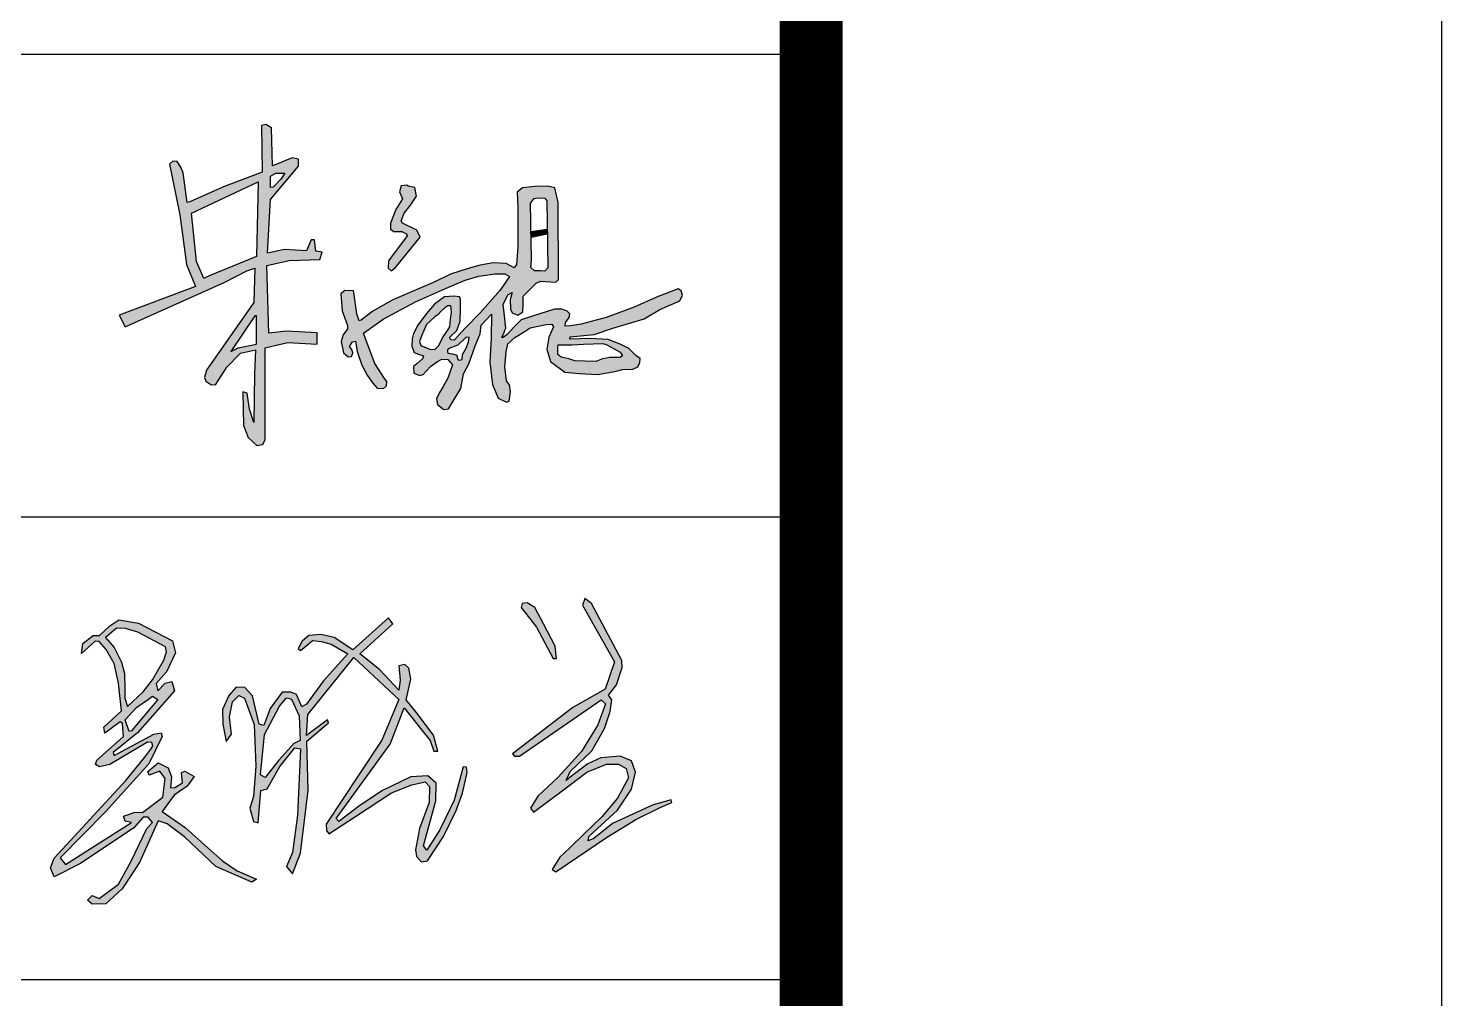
# Model space of a CAD drawing. Extents: x 33088 to 140010, y 13737 to 369010.
# Drawn here: x 119031 to 122393, y 103174 to 105482 of the extents above; entities that cross this region are included whole.
import ezdxf

# ---------------------------------------------------------------- set-up
doc = ezdxf.new("R2010")
doc.units = 0
doc.header["$LTSCALE"] = 1000
doc.header["$MEASUREMENT"] = 0
doc.layers.get('0').update_dxf_attribs({"linetype": 'CONTINUOUS'})
doc.layers.add('PUB_TITLE', color=4, linetype='CONTINUOUS')

msp = doc.modelspace()

# ---------------------------------------------------------------- hatches: boundary and pattern name
h = msp.add_hatch(color=7)
h.paths.add_polyline_path([(119598.9, 104917.6), (119652, 104929.4), (119725, 104931.9), (119729.9, 104949.3), (119715.1, 104951.4), (119712.3, 104978.6), (119703.7, 104978.7), (119692.8, 104952.8), (119640.6, 104955.7), (119599.9, 104947.1), (119607.4, 105074.4), (119674, 105153.7), (119674.2, 105170.2), (119659.2, 105173.8), (119622.6, 105158.9), (119612.3, 105154.9), (119609.6, 105244.8), (119596.2, 105252.8), (119586, 105250.8), (119587.7, 105139.2), (119495.7, 105104.4), (119415.2, 105069.2), (119408.9, 105067), (119399.6, 105137.8), (119393.9, 105151.7), (119385.4, 105164.6), (119375.4, 105165.3), (119366.9, 105158.8), (119391.8, 105038.3), (119407.8, 104919.9), (119429.2, 104867.9), (119247.6, 104799.8), (119261.5, 104771.8), (119497.1, 104877.2), (119550.9, 104904.9), (119569.9, 104911.3), (119567.7, 104830), (119454.8, 104668.7), (119450.3, 104651.2), (119453.3, 104642.3), (119465.3, 104634.9), (119476.8, 104633.9), (119503.4, 104675.7), (119535.8, 104709.5), (119571.5, 104717.1), (119569.4, 104659.8), (119567.6, 104544.3), (119557.7, 104576), (119551.9, 104613.9), (119541.4, 104617.1), (119542.4, 104576.7), (119543.5, 104537.1), (119554.4, 104508.9), (119574.8, 104489.4), (119588.7, 104491.8), (119595, 104504), (119594.3, 104722.1), (119607.2, 104724.8), (119648.2, 104734.7), (119718.5, 104730.8), (119718.5, 104757.1), (119645.1, 104761.2), (119603.1, 104756.6)])
h.paths.add_polyline_path([(119574.2, 104938.9), (119461.3, 104892.9), (119448.4, 104886.6), (119431.7, 104926.9), (119419.4, 105042.4), (119577.6, 105116.7)], flags=16)
h.paths.add_polyline_path([(119574.2, 104797.7), (119574.2, 104730.5), (119530.7, 104721.8), (119512.6, 104713.5), (119570.3, 104797.7)], flags=16)
h.paths.add_polyline_path([(119607.4, 105103.2), (119607.4, 105130.1), (119620.4, 105137.2), (119641.2, 105137.2), (119632.1, 105122.5), (119613.9, 105103.6)], flags=16)
h = msp.add_hatch(color=7)
h.paths.add_polyline_path([(120249.3, 104880), (120286.3, 104877.8), (120292.7, 104884.2), (120291.3, 105067), (120283.6, 105102.6), (120266, 105106.5), (120236.2, 105105.2), (120206.4, 105102), (120193.9, 105092), (120196, 105056.5), (120195.5, 104960.8), (120192.5, 104919.8), (120187.3, 104912.1), (120167.7, 104922.5), (120137.3, 104924.1), (120105.8, 104918.1), (120077.9, 104910.2), (120035.6, 104897), (119998.6, 104878.6), (119898.7, 104836), (119851.1, 104808.7), (119823.8, 104788.4), (119818.1, 104786.4), (119812.9, 104803), (119809.8, 104824.5), (119806.4, 104848.3), (119804.4, 104857.4), (119784.2, 104857.8), (119774.6, 104850.4), (119778.1, 104810.1), (119790.8, 104774.7), (119790.6, 104767.1), (119780.1, 104752.9), (119775.5, 104736.6), (119781.3, 104709.8), (119792.1, 104700.6), (119800.4, 104701.2), (119803.5, 104709.5), (119801.7, 104716), (119795, 104724.9), (119802.1, 104736.2), (119809.5, 104737.8), (119813.6, 104712.8), (119824.6, 104680.7), (119837.3, 104656.7), (119850.8, 104638), (119861, 104626.3), (119875.9, 104625.5), (119883.5, 104631.6), (119883.9, 104641.7), (119878.5, 104649.3), (119855.9, 104684.2), (119839.5, 104726.2), (119828.2, 104757), (119875.4, 104789.8), (119952.1, 104831.4), (120023.6, 104862.7), (120070.7, 104882.6), (120103, 104891.9), (120140.9, 104897.4), (120165, 104897.4), (120176, 104891.5), (120153.4, 104858.8), (120105.8, 104805), (120071.5, 104769.5), (120044.6, 104740.3), (120037, 104740.6), (120034.7, 104743.1), (120033.9, 104746.8), (120050.7, 104762.9), (120058.4, 104785), (120059.1, 104814.5), (120059.3, 104837.5), (120056.8, 104843.3), (120043.6, 104844.3), (120021.3, 104842.8), (119997.4, 104826), (119978.6, 104803.8), (119958, 104775.5), (119947.5, 104755.7), (119944.7, 104743), (119943.6, 104725.7), (119948.8, 104710.9), (119959.6, 104706.8), (119971.4, 104702.9), (119968.8, 104695.4), (119955.1, 104683.9), (119947.4, 104677.6), (119947.9, 104661.6), (119962.7, 104656.2), (119970.7, 104658.6), (119987.9, 104677.8), (120004.9, 104689.6), (120014.8, 104694.8), (120029.3, 104693.9), (120040.6, 104681.3), (120028.8, 104649.9), (120018.4, 104629.6), (120008.2, 104613.7), (120002.2, 104600.5), (120004.9, 104587.4), (120019.5, 104575.1), (120030.4, 104576.4), (120059.7, 104625.5), (120066.3, 104659.8), (120079.1, 104684), (120094.5, 104726.9), (120105.8, 104755), (120108.3, 104776.1), (120132.9, 104802.2), (120131.9, 104745.6), (120128.9, 104688), (120135.5, 104634.8), (120148.6, 104601.8), (120168.6, 104592.5), (120175.4, 104595), (120178.5, 104617.4), (120176, 104633.6), (120168.8, 104643.7), (120164.8, 104676.7), (120167.9, 104712.5), (120171.9, 104731.3), (120188.9, 104746.7), (120210.4, 104759.6), (120225.2, 104769.1), (120263.2, 104777.2), (120276.4, 104778.4), (120280.7, 104771.4), (120269.3, 104747.3), (120265, 104718.9), (120273.2, 104689.3), (120307.2, 104663.6), (120342.3, 104660.8), (120385.5, 104658.5), (120426.4, 104665.9), (120444.4, 104670.3), (120468.9, 104671.4), (120481.4, 104676.5), (120486.1, 104687), (120486.7, 104696.7), (120476.5, 104703.8), (120460.1, 104720.3), (120438.9, 104730.9), (120410.4, 104741.3), (120366.8, 104743.9), (120319.7, 104742.2), (120320, 104747.6), (120377.2, 104753.9), (120421.6, 104768.4), (120496.3, 104791), (120533.5, 104813.1), (120580.7, 104833.8), (120587.3, 104846.9), (120584.3, 104857.6), (120576.9, 104862.5), (120525.7, 104842.3), (120472, 104818.7), (120405.5, 104794.1), (120346.4, 104777.9), (120320.8, 104773.9), (120307.9, 104773.4), (120309.2, 104782.1), (120318, 104794.3), (120319.5, 104802.3), (120312.9, 104809.1), (120300.5, 104814), (120283.2, 104814), (120230.6, 104796.9), (120203.4, 104788.1), (120185.9, 104771.1), (120170.4, 104753.4), (120161.1, 104746.1), (120157.3, 104746.4), (120158.8, 104750.4), (120162.3, 104755.9), (120165.1, 104763.8), (120166.9, 104768.4), (120163.2, 104804.9), (120160.8, 104825.2), (120171.5, 104847.6), (120181.9, 104853.7), (120177.8, 104836.7), (120178.3, 104814), (120182.1, 104804.7), (120195.6, 104799.7), (120207.6, 104807.7), (120208.7, 104825.7), (120208.7, 104844.4), (120228.5, 104864.7), (120239.2, 104875.6)])
h.paths.add_polyline_path([(120226.5, 104913.2), (120228.3, 104931.4), (120225.5, 105065.5), (120234.3, 105076.6), (120242.6, 105078.8), (120259.7, 105077.4), (120264.8, 105071.5), (120267, 104912.1), (120259.8, 104904.3), (120249.9, 104905.2), (120235.4, 104904.9)], flags=16)
h.paths.add_polyline_path([(120292, 104728.6), (120325.2, 104729), (120351.6, 104730.8), (120374.6, 104731), (120398, 104731.8), (120407.3, 104728.6), (120425.1, 104719.3), (120438.7, 104711.7), (120444.6, 104702.6), (120438.1, 104698.7), (120414.7, 104698.5), (120397.3, 104695.9), (120380.9, 104689.2), (120331, 104690.7), (120316.7, 104695.9), (120298.9, 104700), (120290.5, 104706.1), (120290.7, 104722.3)], flags=16)
h.paths.add_polyline_path([(120037.2, 104817.9), (120037.5, 104804.7), (120035.8, 104791.1), (120033.6, 104771.6), (120027.1, 104760.9), (120016.1, 104745.5), (120007.6, 104727.5), (119998.3, 104717.6), (119986, 104718.7), (119965.1, 104727), (119962.1, 104737.1), (119967, 104752.2), (119972.5, 104764.8), (119978.8, 104777.6), (119998.6, 104795.7), (120005.8, 104800.8), (120012.6, 104808), (120021.7, 104817.1), (120029.4, 104821.3), (120035.7, 104821.4)], flags=16)
h.paths.add_polyline_path([(120080.3, 104746), (120078.5, 104735.9), (120073.2, 104722.3), (120064, 104706.3), (120063.3, 104694), (120056.3, 104692.7), (120052.6, 104694.6), (120051.2, 104698.7), (120050.7, 104704.4), (120040.1, 104707.6), (120028.8, 104709), (120028.1, 104712.9), (120028.7, 104717.3), (120035.3, 104721.5), (120052.6, 104728.4), (120071.6, 104746), (120073.5, 104747.2)], flags=16)
for points in [[(119963, 104984.9), (119955.3, 105001.8), (119921.7, 105017.9), (119918.1, 105023.4), (119925.3, 105042.3), (119940.6, 105060.7), (119954.5, 105082.1), (119950.6, 105102.8), (119934.8, 105106.6), (119931.5, 105108.8), (119918, 105107.2), (119914.2, 105092.9), (119921.3, 105076.2), (119905.4, 105051), (119892.5, 105018.2), (119892.6, 105004), (119901.1, 104998.5), (119919.6, 104998.5), (119930.9, 104992.8), (119932.5, 104988.4), (119888.1, 104929), (119887.5, 104911.1), (119894.1, 104905.1), (119904.3, 104912.5)], [(120265.7, 105004.1), (120226.9, 104998.4), (120227.2, 104984.5), (120265.9, 104991.8)]]:
    msp.add_hatch(color=7).paths.add_polyline_path(points)
h = msp.add_hatch(color=256)
h.paths.add_polyline_path([(120370.8, 104113.9), (120355, 104125.9), (120349.1, 104110), (120425.3, 103975.4), (120403.5, 103910.5), (120326.2, 103866.6), (120183, 103756.5), (120187.7, 103750.6), (120200, 103751.2), (120393.8, 103884.7), (120403.9, 103875.6), (120386.3, 103825.1), (120346.9, 103761.8), (120292, 103700.9), (120243, 103655.7), (120226, 103627.5), (120232.9, 103617.4), (120304.3, 103671.1), (120359.7, 103712.9), (120406.6, 103732.3), (120435.4, 103732.3), (120453.5, 103721.7), (120458.8, 103699.4), (120432.7, 103651), (120395.4, 103606.6), (120352.8, 103565.7), (120319.2, 103533.3), (120295.6, 103510.7), (120277.2, 103481.1), (120285.7, 103475.8), (120335.3, 103509.3), (120406.7, 103557.6), (120476.6, 103600.6), (120534.1, 103628.5), (120561.7, 103640.5), (120560.6, 103647.2), (120517.3, 103635.6), (120420.7, 103590.5), (120376.7, 103555.5), (120363.2, 103549.9), (120364.7, 103560), (120433, 103622.6), (120465.8, 103672.1), (120475.9, 103713), (120466.2, 103740.2), (120439.4, 103751), (120393.1, 103746.9), (120362.5, 103732.4), (120324.5, 103704), (120310.3, 103693.4), (120320, 103714.5), (120371.5, 103764), (120402.1, 103817.1), (120415.5, 103857), (120419.6, 103884.9), (120411.4, 103895.7), (120430.1, 103920.6), (120443.9, 103961.9), (120443.2, 103978)])
h.paths.add_polyline_path([(120217.5, 104115.9), (120206.1, 104113.8), (120203.7, 104104.7), (120240.3, 104057.8), (120280, 103983), (120287.3, 103983), (120284.3, 104012.6), (120256.7, 104065.6), (120236.5, 104104.4)], flags=17)
h.paths.add_polyline_path([(119627.3, 103741.1), (119594.5, 103700.2), (119583.9, 103706.3), (119593.4, 103802.5), (119629, 103869.9), (119645.3, 103889.7), (119657.4, 103886.2), (119675.7, 103847.2), (119677.7, 103788.3), (119663.2, 103781.3)], flags=16)
h.paths.add_polyline_path([(119494, 103827.1), (119501.9, 103785.5), (119514.4, 103802.9), (119509.5, 103844.8), (119517.1, 103880.1), (119531.8, 103895.4), (119545.4, 103888.8), (119568.8, 103826.3), (119572.6, 103727.4), (119566.6, 103654.8), (119557.9, 103627.1), (119567.2, 103595.5), (119578, 103592.3), (119584, 103669.5), (119599.8, 103673.3), (119629.7, 103726), (119665.1, 103770.6), (119678.7, 103768.4), (119671.6, 103610.7), (119659.7, 103521.9), (119645, 103488.7), (119659.7, 103470.8), (119678.7, 103520.2), (119696.7, 103669.5), (119694.1, 103786.3), (119745.6, 103830.5), (119743.3, 103837.4), (119693, 103800), (119696.4, 103849.9), (119805.8, 103985.5), (119912.8, 103885.3), (119872.3, 103788.6), (119817.6, 103706.2), (119740, 103589.3), (119740.2, 103573.9), (119746, 103566.4), (119809.2, 103607.6), (119895.5, 103664), (119943.4, 103682.8), (119975.5, 103689.6), (119985.6, 103679.1), (119984.7, 103640.4), (119961.6, 103578.8), (119951.9, 103528.4), (119954.4, 103512), (119966.2, 103499.4), (119980.5, 103501.9), (120018.8, 103559.9), (120048.7, 103621.8), (120064.1, 103662.8), (120074.9, 103712.1), (120073.2, 103724.9), (120065.4, 103725.7), (120044.6, 103646.2), (120009.8, 103575.8), (119979.5, 103527.2), (119971.6, 103537.5), (120000.7, 103645), (120001.1, 103686.4), (119981.2, 103703.8), (119941, 103701.7), (119873.4, 103669.4), (119819.9, 103633.4), (119770.2, 103595.7), (119763.2, 103602.4), (119892.1, 103779.6), (119925.1, 103865.5), (119967.4, 103812.7), (119987.2, 103787.9), (119996.1, 103762.8), (120005.3, 103762.8), (119994.7, 103800.7), (119954.2, 103855.7), (119930.1, 103884.9), (119941.1, 103934.3), (119936.5, 103959.8), (119926.5, 103969), (119912.3, 103965.8), (119915.5, 103931.5), (119912.3, 103908.2), (119866.5, 103956.6), (119819.6, 103994.3), (119898.3, 104065.4), (119888.2, 104079.5), (119803.4, 104003.8), (119758.7, 104032.8), (119727, 104040.4), (119698.8, 104037.6), (119682.6, 104024.1), (119673.1, 104007.1), (119678.6, 104002), (119696.5, 104016.6), (119707.4, 104025.6), (119727.8, 104023.3), (119751.4, 104017.6), (119791.4, 103994.6), (119733.7, 103930.4), (119703.4, 103888.5), (119693.1, 103874.3), (119681.8, 103868.5), (119669.3, 103897.4), (119655.9, 103903.2), (119635.1, 103903.2), (119606.7, 103864.3), (119591.2, 103824.1), (119580.7, 103827.4), (119564.8, 103894.5), (119546.4, 103914.5), (119525.9, 103914.8), (119508.1, 103895.4), (119493.1, 103861.8)])
h.paths.add_polyline_path([(119271.1, 103809.7), (119262, 103837.5), (119289.5, 103867.8), (119316.8, 103886.7), (119327, 103893.9), (119339.3, 103885.4), (119276.3, 103810.8)], flags=16)
h.paths.add_polyline_path([(119261, 103889), (119267.3, 103869.4), (119304.2, 103903.7), (119326.6, 103932.2), (119353.6, 103979), (119359.6, 103998.9), (119357.7, 104011.1), (119291.8, 104045.6), (119262.2, 104054.5), (119240.7, 104055.1), (119223.9, 104040.6), (119215.1, 104032.9), (119235.7, 104009), (119252.7, 103974.1), (119260, 103947.1), (119260.8, 103911.1)], flags=16)
h.paths.add_polyline_path([(119190.2, 104024.4), (119158, 103995.2), (119161, 104019), (119185.5, 104037.7), (119200.8, 104038.2), (119224.8, 104060.8), (119246.6, 104074.8), (119293.3, 104067), (119374.1, 104025.1), (119381.1, 103996.3), (119360.2, 103951.8), (119335.7, 103923.4), (119339.2, 103906.4), (119357.1, 103924.3), (119372.8, 103928.7), (119379.3, 103906.4), (119291, 103806.1), (119233.2, 103759.4), (119235.6, 103752.2), (119329.5, 103803.2), (119347.4, 103806.6), (119349.8, 103797.9), (119317.7, 103732.5), (119214.9, 103618.3), (119106.7, 103509), (119119.4, 103493.3), (119276.6, 103593.6), (119261.5, 103596.6), (119257.9, 103608.1), (119285.7, 103617.7), (119302.6, 103617.1), (119351.6, 103653.4), (119357.1, 103698.1), (119343.8, 103715.6), (119318.4, 103705.9), (119315.9, 103714.4), (119340.1, 103734.9), (119363.7, 103722.8), (119372.2, 103701.7), (119369.8, 103675.7), (119379.4, 103676.3), (119398.2, 103687.8), (119395.8, 103712), (119403.6, 103715.6), (119426, 103702.3), (119409.1, 103679.3), (119378.2, 103658.2), (119349.8, 103619.5), (119404.2, 103581.5), (119458.7, 103532.5), (119492.8, 103501.9), (119528.3, 103478.5), (119573.7, 103458.6), (119562.8, 103451.3), (119476.9, 103488.2), (119402.6, 103559.5), (119361.4, 103589.7), (119340.3, 103597.5), (119295.5, 103497.8), (119254.4, 103435.6), (119215.4, 103399.5), (119183.2, 103398.7), (119172.2, 103408.8), (119182.8, 103419.8), (119199.7, 103412.2), (119245.5, 103446.5), (119276, 103501.4), (119313.3, 103578.8), (119326.9, 103593.2), (119316.7, 103605.5), (119304.8, 103605.9), (119281.5, 103580.1), (119153.6, 103495), (119093, 103463.7), (119084.1, 103485.7), (119092.6, 103508.6), (119263.3, 103692.9), (119308.7, 103748.6), (119322.6, 103767.4), (119327.8, 103774.4), (119324.9, 103783.8), (119314.9, 103784.2), (119225.3, 103731.1), (119200.7, 103725.5), (119191.1, 103731.5), (119194.4, 103741.5), (119257.3, 103797.7), (119255.1, 103828.5), (119249.5, 103832.2), (119212.9, 103805.4), (119210.7, 103819.7), (119252.9, 103858.6), (119245.4, 103924.7), (119235.4, 103971.5), (119216.7, 104004.7), (119199.6, 104023.4)])

# ---------------------------------------------------------------- linework, layer by layer
for p, q in [((120206.1, 104113.8), (120203.7, 104104.7)), ((120203.7, 104104.7), (120240.3, 104057.8)), ((120217.5, 104115.9), (120206.1, 104113.8)), ((120236.5, 104104.4), (120217.5, 104115.9)), ((120256.7, 104065.6), (120236.5, 104104.4)), ((120355, 104125.9), (120349.1, 104110)), ((120349.1, 104110), (120425.3, 103975.4)), ((120370.8, 104113.9), (120355, 104125.9)), ((120443.2, 103978), (120370.8, 104113.9)), ((119200.8, 104038.2), (119224.8, 104060.8)), ((119224.8, 104060.8), (119246.6, 104074.8)), ((119246.6, 104074.8), (119293.3, 104067)), ((119293.3, 104067), (119374.1, 104025.1)), ((119888.2, 104079.5), (119803.4, 104003.8)), ((119819.6, 103994.3), (119898.3, 104065.4)), ((119898.3, 104065.4), (119888.2, 104079.5)), ((120284.3, 104012.6), (120256.7, 104065.6)), ((119161, 104019), (119185.5, 104037.7)), ((119185.5, 104037.7), (119200.8, 104038.2)), ((119223.9, 104040.6), (119215.1, 104032.9)), ((119215.1, 104032.9), (119235.7, 104009)), ((119240.7, 104055.1), (119223.9, 104040.6)), ((119262.2, 104054.5), (119240.7, 104055.1)), ((119291.8, 104045.6), (119262.2, 104054.5)), ((119357.7, 104011.1), (119291.8, 104045.6)), ((119698.8, 104037.6), (119682.6, 104024.1)), ((119727, 104040.4), (119698.8, 104037.6)), ((119758.7, 104032.8), (119727, 104040.4)), ((119803.4, 104003.8), (119758.7, 104032.8)), ((120240.3, 104057.8), (120280, 103983)), ((119190.2, 104024.4), (119158, 103995.2)), ((119158, 103995.2), (119161, 104019)), ((119199.6, 104023.4), (119190.2, 104024.4)), ((119216.7, 104004.7), (119199.6, 104023.4)), ((119235.4, 103971.5), (119216.7, 104004.7)), ((119235.7, 104009), (119252.7, 103974.1)), ((119353.6, 103979), (119359.6, 103998.9)), ((119359.6, 103998.9), (119357.7, 104011.1)), ((119381.1, 103996.3), (119360.2, 103951.8)), ((119374.1, 104025.1), (119381.1, 103996.3)), ((119682.6, 104024.1), (119673.1, 104007.1)), ((119673.1, 104007.1), (119678.6, 104002)), ((119678.6, 104002), (119696.5, 104016.6)), ((119696.5, 104016.6), (119707.4, 104025.6)), ((119707.4, 104025.6), (119727.8, 104023.3)), ((119727.8, 104023.3), (119751.4, 104017.6)), ((119791.4, 103994.6), (119733.7, 103930.4)), ((119751.4, 104017.6), (119791.4, 103994.6)), ((119866.5, 103956.6), (119819.6, 103994.3)), ((120287.3, 103983), (120284.3, 104012.6)), ((119245.4, 103924.7), (119235.4, 103971.5)), ((119252.7, 103974.1), (119260, 103947.1)), ((119326.6, 103932.2), (119353.6, 103979)), ((119696.4, 103849.9), (119805.8, 103985.5)), ((119805.8, 103985.5), (119912.8, 103885.3)), ((119926.5, 103969), (119912.3, 103965.8)), ((119912.3, 103965.8), (119915.5, 103931.5)), ((119936.5, 103959.8), (119926.5, 103969)), ((120280, 103983), (120287.3, 103983)), ((120425.3, 103975.4), (120403.5, 103910.5)), ((120430.1, 103920.6), (120443.9, 103961.9)), ((120443.9, 103961.9), (120443.2, 103978)), ((119260, 103947.1), (119260.8, 103911.1)), ((119304.2, 103903.7), (119326.6, 103932.2)), ((119360.2, 103951.8), (119335.7, 103923.4)), ((119357.1, 103924.3), (119372.8, 103928.7)), ((119372.8, 103928.7), (119379.3, 103906.4)), ((119733.7, 103930.4), (119703.4, 103888.5)), ((119912.3, 103908.2), (119866.5, 103956.6)), ((119915.5, 103931.5), (119912.3, 103908.2)), ((119930.1, 103884.9), (119941.1, 103934.3)), ((119941.1, 103934.3), (119936.5, 103959.8)), ((119252.9, 103858.6), (119245.4, 103924.7)), ((119260.8, 103911.1), (119261, 103889)), ((119267.3, 103869.4), (119304.2, 103903.7)), ((119379.3, 103906.4), (119291, 103806.1)), ((119316.8, 103886.7), (119327, 103893.9)), ((119327, 103893.9), (119339.3, 103885.4)), ((119335.7, 103923.4), (119339.2, 103906.4)), ((119339.2, 103906.4), (119357.1, 103924.3)), ((119508.1, 103895.4), (119493.1, 103861.8)), ((119525.9, 103914.8), (119508.1, 103895.4)), ((119517.1, 103880.1), (119531.8, 103895.4)), ((119546.4, 103914.5), (119525.9, 103914.8)), ((119531.8, 103895.4), (119545.4, 103888.8)), ((119564.8, 103894.5), (119546.4, 103914.5)), ((119580.7, 103827.4), (119564.8, 103894.5)), ((119635.1, 103903.2), (119606.7, 103864.3)), ((119655.9, 103903.2), (119635.1, 103903.2)), ((119669.3, 103897.4), (119655.9, 103903.2)), ((119681.8, 103868.5), (119669.3, 103897.4)), ((120403.5, 103910.5), (120326.2, 103866.6)), ((120411.4, 103895.7), (120430.1, 103920.6)), ((120419.6, 103884.9), (120411.4, 103895.7)), ((119261, 103889), (119267.3, 103869.4)), ((119262, 103837.5), (119289.5, 103867.8)), ((119339.3, 103885.4), (119276.3, 103810.8)), ((119289.5, 103867.8), (119316.8, 103886.7)), ((119493.1, 103861.8), (119494, 103827.1)), ((119509.5, 103844.8), (119517.1, 103880.1)), ((119545.4, 103888.8), (119568.8, 103826.3)), ((119606.7, 103864.3), (119591.2, 103824.1)), ((119593.4, 103802.5), (119629, 103869.9)), ((119629, 103869.9), (119645.3, 103889.7)), ((119645.3, 103889.7), (119657.4, 103886.2)), ((119657.4, 103886.2), (119675.7, 103847.2)), ((119693.1, 103874.3), (119681.8, 103868.5)), ((119703.4, 103888.5), (119693.1, 103874.3)), ((119912.8, 103885.3), (119872.3, 103788.6)), ((119892.1, 103779.6), (119925.1, 103865.5)), ((119925.1, 103865.5), (119967.4, 103812.7)), ((119954.2, 103855.7), (119930.1, 103884.9)), ((120326.2, 103866.6), (120183, 103756.5)), ((120200, 103751.2), (120393.8, 103884.7)), ((120403.9, 103875.6), (120386.3, 103825.1)), ((120393.8, 103884.7), (120403.9, 103875.6)), ((120415.5, 103857), (120419.6, 103884.9)), ((119210.7, 103819.7), (119252.9, 103858.6)), ((119249.5, 103832.2), (119212.9, 103805.4)), ((119255.1, 103828.5), (119249.5, 103832.2)), ((119257.3, 103797.7), (119255.1, 103828.5)), ((119271.1, 103809.7), (119262, 103837.5)), ((119494, 103827.1), (119501.9, 103785.5)), ((119514.4, 103802.9), (119509.5, 103844.8)), ((119568.8, 103826.3), (119572.6, 103727.4)), ((119591.2, 103824.1), (119580.7, 103827.4)), ((119675.7, 103847.2), (119677.7, 103788.3)), ((119693, 103800), (119696.4, 103849.9)), ((119743.3, 103837.4), (119693, 103800)), ((119694.1, 103786.3), (119745.6, 103830.5)), ((119745.6, 103830.5), (119743.3, 103837.4)), ((119994.7, 103800.7), (119954.2, 103855.7)), ((120402.1, 103817.1), (120415.5, 103857)), ((119194.4, 103741.5), (119257.3, 103797.7)), ((119212.9, 103805.4), (119210.7, 103819.7)), ((119291, 103806.1), (119233.2, 103759.4)), ((119235.6, 103752.2), (119329.5, 103803.2)), ((119276.3, 103810.8), (119271.1, 103809.7)), ((119349.8, 103797.9), (119317.7, 103732.5)), ((119329.5, 103803.2), (119347.4, 103806.6)), ((119347.4, 103806.6), (119349.8, 103797.9)), ((119501.9, 103785.5), (119514.4, 103802.9)), ((119583.9, 103706.3), (119593.4, 103802.5)), ((119967.4, 103812.7), (119987.2, 103787.9)), ((120005.3, 103762.8), (119994.7, 103800.7)), ((120386.3, 103825.1), (120346.9, 103761.8)), ((120371.5, 103764), (120402.1, 103817.1)), ((119314.9, 103784.2), (119225.3, 103731.1)), ((119233.2, 103759.4), (119235.6, 103752.2)), ((119308.7, 103748.6), (119322.6, 103767.4)), ((119324.9, 103783.8), (119314.9, 103784.2)), ((119322.6, 103767.4), (119327.8, 103774.4)), ((119327.8, 103774.4), (119324.9, 103783.8)), ((119663.2, 103781.3), (119627.3, 103741.1)), ((119629.7, 103726), (119665.1, 103770.6)), ((119677.7, 103788.3), (119663.2, 103781.3)), ((119665.1, 103770.6), (119678.7, 103768.4)), ((119678.7, 103768.4), (119671.6, 103610.7)), ((119696.7, 103669.5), (119694.1, 103786.3)), ((119763.2, 103602.4), (119892.1, 103779.6)), ((119872.3, 103788.6), (119817.6, 103706.2)), ((119987.2, 103787.9), (119996.1, 103762.8)), ((119996.1, 103762.8), (120005.3, 103762.8)), ((120346.9, 103761.8), (120292, 103700.9)), ((120320, 103714.5), (120371.5, 103764)), ((119191.1, 103731.5), (119194.4, 103741.5)), ((119200.7, 103725.5), (119191.1, 103731.5)), ((119225.3, 103731.1), (119200.7, 103725.5)), ((119317.7, 103732.5), (119214.9, 103618.3)), ((119263.3, 103692.9), (119308.7, 103748.6)), ((119315.9, 103714.4), (119340.1, 103734.9)), ((119340.1, 103734.9), (119363.7, 103722.8)), ((119572.6, 103727.4), (119566.6, 103654.8)), ((119627.3, 103741.1), (119594.5, 103700.2)), ((119599.8, 103673.3), (119629.7, 103726)), ((120065.4, 103725.7), (120044.6, 103646.2)), ((120073.2, 103724.9), (120065.4, 103725.7)), ((120074.9, 103712.1), (120073.2, 103724.9)), ((120183, 103756.5), (120187.7, 103750.6)), ((120187.7, 103750.6), (120200, 103751.2)), ((120362.5, 103732.4), (120324.5, 103704)), ((120359.7, 103712.9), (120406.6, 103732.3)), ((120393.1, 103746.9), (120362.5, 103732.4)), ((120439.4, 103751), (120393.1, 103746.9)), ((120406.6, 103732.3), (120435.4, 103732.3)), ((120435.4, 103732.3), (120453.5, 103721.7)), ((120466.2, 103740.2), (120439.4, 103751)), ((120475.9, 103713), (120466.2, 103740.2)), ((119092.6, 103508.6), (119263.3, 103692.9)), ((119318.4, 103705.9), (119315.9, 103714.4)), ((119343.8, 103715.6), (119318.4, 103705.9)), ((119318.4, 103705.9), (119318.4, 103705.9)), ((119357.1, 103698.1), (119343.8, 103715.6)), ((119351.6, 103653.4), (119357.1, 103698.1)), ((119363.7, 103722.8), (119372.2, 103701.7)), ((119372.2, 103701.7), (119369.8, 103675.7)), ((119395.8, 103712), (119403.6, 103715.6)), ((119398.2, 103687.8), (119395.8, 103712)), ((119403.6, 103715.6), (119426, 103702.3)), ((119426, 103702.3), (119409.1, 103679.3)), ((119594.5, 103700.2), (119583.9, 103706.3)), ((119817.6, 103706.2), (119740, 103589.3)), ((119941, 103701.7), (119873.4, 103669.4)), ((119981.2, 103703.8), (119941, 103701.7)), ((120001.1, 103686.4), (119981.2, 103703.8)), ((120064.1, 103662.8), (120074.9, 103712.1)), ((120292, 103700.9), (120243, 103655.7)), ((120304.3, 103671.1), (120359.7, 103712.9)), ((120310.3, 103693.4), (120320, 103714.5)), ((120324.5, 103704), (120310.3, 103693.4)), ((120458.8, 103699.4), (120432.7, 103651)), ((120453.5, 103721.7), (120458.8, 103699.4)), ((120465.8, 103672.1), (120475.9, 103713)), ((119378.2, 103658.2), (119349.8, 103619.5)), ((119369.8, 103675.7), (119379.4, 103676.3)), ((119409.1, 103679.3), (119378.2, 103658.2)), ((119379.4, 103676.3), (119398.2, 103687.8)), ((119578, 103592.3), (119584, 103669.5)), ((119584, 103669.5), (119599.8, 103673.3)), ((119678.7, 103520.2), (119696.7, 103669.5)), ((119809.2, 103607.6), (119895.5, 103664)), ((119873.4, 103669.4), (119819.9, 103633.4)), ((119895.5, 103664), (119943.4, 103682.8)), ((119943.4, 103682.8), (119975.5, 103689.6)), ((119975.5, 103689.6), (119985.6, 103679.1)), ((119985.6, 103679.1), (119984.7, 103640.4)), ((120000.7, 103645), (120001.1, 103686.4)), ((120048.7, 103621.8), (120064.1, 103662.8)), ((120232.9, 103617.4), (120304.3, 103671.1)), ((120433, 103622.6), (120465.8, 103672.1)), ((119302.6, 103617.1), (119351.6, 103653.4)), ((119566.6, 103654.8), (119557.9, 103627.1)), ((119557.9, 103627.1), (119567.2, 103595.5)), ((119819.9, 103633.4), (119770.2, 103595.7)), ((119984.7, 103640.4), (119961.6, 103578.8)), ((119971.6, 103537.5), (120000.7, 103645)), ((120044.6, 103646.2), (120009.8, 103575.8)), ((120243, 103655.7), (120226, 103627.5)), ((120226, 103627.5), (120232.9, 103617.4)), ((120432.7, 103651), (120395.4, 103606.6)), ((120517.3, 103635.6), (120420.7, 103590.5)), ((120476.6, 103600.6), (120534.1, 103628.5)), ((120560.6, 103647.2), (120517.3, 103635.6)), ((120534.1, 103628.5), (120561.7, 103640.5)), ((120561.7, 103640.5), (120560.6, 103647.2)), ((119214.9, 103618.3), (119106.7, 103509)), ((119119.4, 103493.3), (119276.6, 103593.6)), ((119257.9, 103608.1), (119285.7, 103617.7)), ((119261.5, 103596.6), (119257.9, 103608.1)), ((119276.6, 103593.6), (119261.5, 103596.6)), ((119304.8, 103605.9), (119281.5, 103580.1)), ((119285.7, 103617.7), (119302.6, 103617.1)), ((119340.3, 103597.5), (119295.5, 103497.8)), ((119316.7, 103605.5), (119304.8, 103605.9)), ((119313.3, 103578.8), (119326.9, 103593.2)), ((119326.9, 103593.2), (119316.7, 103605.5)), ((119361.4, 103589.7), (119340.3, 103597.5)), ((119349.8, 103619.5), (119404.2, 103581.5)), ((119567.2, 103595.5), (119578, 103592.3)), ((119671.6, 103610.7), (119659.7, 103521.9)), ((119746, 103566.4), (119809.2, 103607.6)), ((119770.2, 103595.7), (119763.2, 103602.4)), ((120018.8, 103559.9), (120048.7, 103621.8)), ((120395.4, 103606.6), (120352.8, 103565.7)), ((120364.7, 103560), (120433, 103622.6)), ((120420.7, 103590.5), (120376.7, 103555.5)), ((120406.7, 103557.6), (120476.6, 103600.6)), ((119281.5, 103580.1), (119153.6, 103495)), ((119276, 103501.4), (119313.3, 103578.8)), ((119402.6, 103559.5), (119361.4, 103589.7)), ((119476.9, 103488.2), (119402.6, 103559.5)), ((119404.2, 103581.5), (119458.7, 103532.5)), ((119740, 103589.3), (119740.2, 103573.9)), ((119740.2, 103573.9), (119746, 103566.4)), ((119961.6, 103578.8), (119951.9, 103528.4)), ((120009.8, 103575.8), (119979.5, 103527.2)), ((119980.5, 103501.9), (120018.8, 103559.9)), ((120352.8, 103565.7), (120319.2, 103533.3)), ((120335.3, 103509.3), (120406.7, 103557.6)), ((120363.2, 103549.9), (120364.7, 103560)), ((119458.7, 103532.5), (119492.8, 103501.9)), ((119951.9, 103528.4), (119954.4, 103512)), ((119979.5, 103527.2), (119971.6, 103537.5)), ((120319.2, 103533.3), (120295.6, 103510.7)), ((120376.7, 103555.5), (120363.2, 103549.9)), ((119084.1, 103485.7), (119092.6, 103508.6)), ((119153.6, 103495), (119093, 103463.7)), ((119106.7, 103509), (119119.4, 103493.3)), ((119245.5, 103446.5), (119276, 103501.4)), ((119295.5, 103497.8), (119254.4, 103435.6)), ((119492.8, 103501.9), (119528.3, 103478.5)), ((119659.7, 103521.9), (119645, 103488.7)), ((119659.7, 103470.8), (119678.7, 103520.2)), ((119954.4, 103512), (119966.2, 103499.4)), ((119966.2, 103499.4), (119980.5, 103501.9)), ((120295.6, 103510.7), (120277.2, 103481.1)), ((120285.7, 103475.8), (120335.3, 103509.3)), ((119093, 103463.7), (119084.1, 103485.7)), ((119562.8, 103451.3), (119476.9, 103488.2)), ((119528.3, 103478.5), (119573.7, 103458.6)), ((119573.7, 103458.6), (119562.8, 103451.3)), ((119645, 103488.7), (119659.7, 103470.8)), ((120277.2, 103481.1), (120285.7, 103475.8)), ((119199.7, 103412.2), (119245.5, 103446.5)), ((119254.4, 103435.6), (119215.4, 103399.5)), ((119172.2, 103408.8), (119182.8, 103419.8)), ((119183.2, 103398.7), (119172.2, 103408.8)), ((119182.8, 103419.8), (119199.7, 103412.2)), ((119215.4, 103399.5), (119183.2, 103398.7))]:
    msp.add_line(p, q)
for points in [[(119571.5, 104717.1), (119569.4, 104659.8), (119567.6, 104544.3), (119557.7, 104576), (119551.9, 104613.9), (119541.4, 104617.1), (119542.4, 104576.7), (119543.5, 104537.1), (119554.4, 104508.9), (119574.8, 104489.4), (119588.7, 104491.8), (119595, 104504), (119594.3, 104722.1), (119607.2, 104724.8), (119648.2, 104734.7), (119718.5, 104730.8), (119718.5, 104757.1), (119645.1, 104761.2), (119603.1, 104756.6), (119598.9, 104917.6), (119652, 104929.4), (119725, 104931.9), (119729.9, 104949.3), (119715.1, 104951.4), (119712.3, 104978.6), (119703.7, 104978.7), (119692.8, 104952.8), (119640.6, 104955.7), (119599.9, 104947.1), (119607.4, 105074.4), (119674, 105153.7), (119674.2, 105170.2), (119659.2, 105173.8), (119622.6, 105158.9), (119612.3, 105154.9), (119609.6, 105244.8), (119596.2, 105252.8), (119586, 105250.8), (119587.7, 105139.2), (119495.7, 105104.4), (119415.2, 105069.2), (119408.9, 105067), (119399.6, 105137.8), (119393.9, 105151.7), (119385.4, 105164.6), (119375.4, 105165.3), (119366.9, 105158.8), (119391.8, 105038.3), (119407.8, 104919.9), (119429.2, 104867.9), (119247.6, 104799.8), (119261.5, 104771.8), (119497.1, 104877.2), (119550.9, 104904.9), (119569.9, 104911.3), (119567.7, 104830), (119454.8, 104668.7), (119450.3, 104651.2), (119453.3, 104642.3), (119465.3, 104634.9), (119476.8, 104633.9), (119503.4, 104675.7), (119535.8, 104709.5)], [(119804.4, 104857.4), (119784.2, 104857.8), (119774.6, 104850.4), (119778.1, 104810.1), (119790.8, 104774.7), (119790.6, 104767.1), (119780.1, 104752.9), (119775.5, 104736.6), (119781.3, 104709.8), (119792.1, 104700.6), (119800.4, 104701.2), (119803.5, 104709.5), (119801.7, 104716), (119795, 104724.9), (119802.1, 104736.2), (119809.5, 104737.8), (119813.6, 104712.8), (119824.6, 104680.7), (119837.3, 104656.7), (119850.8, 104638), (119861, 104626.3), (119875.9, 104625.5), (119883.5, 104631.6), (119883.9, 104641.7), (119878.5, 104649.3), (119855.9, 104684.2), (119839.5, 104726.2), (119828.2, 104757), (119875.4, 104789.8), (119952.1, 104831.4), (120023.6, 104862.7), (120070.7, 104882.6), (120103, 104891.9), (120140.9, 104897.4), (120165, 104897.4), (120176, 104891.5), (120153.4, 104858.8), (120105.8, 104805), (120071.5, 104769.5), (120044.6, 104740.3), (120037, 104740.6), (120034.7, 104743.1), (120033.9, 104746.8), (120050.7, 104762.9), (120058.4, 104785), (120059.1, 104814.5), (120059.3, 104837.5), (120056.8, 104843.3), (120043.6, 104844.3), (120021.3, 104842.8), (119997.4, 104826), (119978.6, 104803.8), (119958, 104775.5), (119947.5, 104755.7), (119944.7, 104743), (119943.6, 104725.7), (119948.8, 104710.9), (119959.6, 104706.8), (119971.4, 104702.9), (119968.8, 104695.4), (119955.1, 104683.9), (119947.4, 104677.6), (119947.9, 104661.6), (119962.7, 104656.2), (119970.7, 104658.6), (119987.9, 104677.8), (120004.9, 104689.6), (120014.8, 104694.8), (120029.3, 104693.9), (120040.6, 104681.3), (120028.8, 104649.9), (120018.4, 104629.6), (120008.2, 104613.7), (120002.2, 104600.5), (120004.9, 104587.4), (120019.5, 104575.1), (120030.4, 104576.4), (120059.7, 104625.5), (120066.3, 104659.8), (120079.1, 104684), (120094.5, 104726.9), (120105.8, 104755), (120108.3, 104776.1), (120132.9, 104802.2), (120131.9, 104745.6), (120128.9, 104688), (120135.5, 104634.8), (120148.6, 104601.8), (120168.6, 104592.5), (120175.4, 104595), (120178.5, 104617.4), (120176, 104633.6), (120168.8, 104643.7), (120164.8, 104676.7), (120167.9, 104712.5), (120171.9, 104731.3), (120188.9, 104746.7), (120210.4, 104759.6), (120225.2, 104769.1), (120263.2, 104777.2), (120276.4, 104778.4), (120280.7, 104771.4), (120269.3, 104747.3), (120265, 104718.9), (120273.2, 104689.3), (120307.2, 104663.6), (120342.3, 104660.8), (120385.5, 104658.5), (120426.4, 104665.9), (120444.4, 104670.3), (120468.9, 104671.4), (120481.4, 104676.5), (120486.1, 104687), (120486.7, 104696.7), (120476.5, 104703.8), (120460.1, 104720.3), (120438.9, 104730.9), (120410.4, 104741.3), (120366.8, 104743.9), (120319.7, 104742.2), (120320, 104747.6), (120377.2, 104753.9), (120421.6, 104768.4), (120496.3, 104791), (120533.5, 104813.1), (120580.7, 104833.8), (120587.3, 104846.9), (120584.3, 104857.6), (120576.9, 104862.5), (120525.7, 104842.3), (120472, 104818.7), (120405.5, 104794.1), (120346.4, 104777.9), (120320.8, 104773.9), (120307.9, 104773.4), (120309.2, 104782.1), (120318, 104794.3), (120319.5, 104802.3), (120312.9, 104809.1), (120300.5, 104814), (120283.2, 104814), (120230.6, 104796.9), (120203.4, 104788.1), (120185.9, 104771.1), (120170.4, 104753.4), (120161.1, 104746.1), (120157.3, 104746.4), (120158.8, 104750.4), (120162.3, 104755.9), (120165.1, 104763.8), (120166.9, 104768.4), (120163.2, 104804.9), (120160.8, 104825.2), (120171.5, 104847.6), (120181.9, 104853.7), (120177.8, 104836.7), (120178.3, 104814), (120182.1, 104804.7), (120195.6, 104799.7), (120207.6, 104807.7), (120208.7, 104825.7), (120208.7, 104844.4), (120228.5, 104864.7), (120239.2, 104875.6), (120249.3, 104880), (120286.3, 104877.8), (120292.7, 104884.2), (120291.3, 105067), (120283.6, 105102.6), (120266, 105106.5), (120236.2, 105105.2), (120206.4, 105102), (120193.9, 105092), (120196, 105056.5), (120195.5, 104960.8), (120192.5, 104919.8), (120187.3, 104912.1), (120167.7, 104922.5), (120137.3, 104924.1), (120105.8, 104918.1), (120077.9, 104910.2), (120035.6, 104897), (119998.6, 104878.6), (119898.7, 104836), (119851.1, 104808.7), (119823.8, 104788.4), (119818.1, 104786.4), (119812.9, 104803), (119809.8, 104824.5), (119806.4, 104848.3)], [(119931.5, 105108.8), (119918, 105107.2), (119914.2, 105092.9), (119921.3, 105076.2), (119905.4, 105051), (119892.5, 105018.2), (119892.6, 105004), (119901.1, 104998.5), (119919.6, 104998.5), (119930.9, 104992.8), (119932.5, 104988.4), (119888.1, 104929), (119887.5, 104911.1), (119894.1, 104905.1), (119904.3, 104912.5), (119963, 104984.9), (119955.3, 105001.8), (119921.7, 105017.9), (119918.1, 105023.4), (119925.3, 105042.3), (119940.6, 105060.7), (119954.5, 105082.1), (119950.6, 105102.8), (119934.8, 105106.6), (119934.8, 105106.6), (119934.8, 105106.6)], [(120225.5, 105065.5), (120234.3, 105076.6), (120242.6, 105078.8), (120259.7, 105077.4), (120264.8, 105071.5), (120267, 104912.1), (120259.8, 104904.3), (120249.9, 104905.2), (120235.4, 104904.9), (120226.5, 104913.2), (120228.3, 104931.4), (120225.5, 105065.5)]]:
    msp.add_lwpolyline(points, close=True)
for points in [[(119607.4, 105130.1), (119620.4, 105137.2), (119641.2, 105137.2), (119632.1, 105122.5), (119613.9, 105103.6), (119607.4, 105103.2), (119607.4, 105130.1)], [(119419.4, 105042.4), (119577.6, 105116.7), (119574.2, 104938.9), (119461.3, 104892.9), (119448.4, 104886.6), (119431.7, 104926.9), (119419.4, 105042.4)], [(120226.9, 104998.4), (120265.7, 105004.1), (120265.9, 104991.8), (120227.2, 104984.5), (120226.9, 104998.4)], [(119998.6, 104795.7), (119978.8, 104777.6), (119972.5, 104764.8), (119967, 104752.2), (119962.1, 104737.1), (119965.1, 104727), (119986, 104718.7), (119998.3, 104717.6), (120007.6, 104727.5), (120016.1, 104745.5), (120027.1, 104760.9), (120033.6, 104771.6), (120035.8, 104791.1), (120037.5, 104804.7), (120037.2, 104817.9), (120035.7, 104821.4), (120029.4, 104821.3), (120021.7, 104817.1), (120012.6, 104808), (120005.8, 104800.8), (119998.6, 104795.7)], [(119570.3, 104797.7), (119512.6, 104713.5), (119530.7, 104721.8), (119574.2, 104730.5), (119574.2, 104797.7), (119570.3, 104797.7)], [(120071.6, 104746), (120052.6, 104728.4), (120035.3, 104721.5), (120028.7, 104717.3), (120028.1, 104712.9), (120028.8, 104709), (120040.1, 104707.6), (120050.7, 104704.4), (120051.2, 104698.7), (120052.6, 104694.6), (120056.3, 104692.7), (120063.3, 104694), (120064, 104706.3), (120073.2, 104722.3), (120078.5, 104735.9), (120080.3, 104746), (120073.5, 104747.2), (120071.6, 104746)], [(120325.2, 104729), (120351.6, 104730.8), (120374.6, 104731), (120398, 104731.8), (120407.3, 104728.6), (120425.1, 104719.3), (120438.7, 104711.7), (120444.6, 104702.6), (120438.1, 104698.7), (120414.7, 104698.5), (120397.3, 104695.9), (120380.9, 104689.2), (120331, 104690.7), (120316.7, 104695.9), (120298.9, 104700), (120290.5, 104706.1), (120290.7, 104722.3), (120292, 104728.6), (120325.2, 104729)]]:
    msp.add_lwpolyline(points)
at = {"layer": 'PUB_TITLE', "color": 4}
for p, q in [((114843.4, 105419.8), (120893.4, 105419.8)), ((114843.4, 104319.8), (120893.4, 104319.8)), ((114843.4, 103219.8), (120893.4, 103219.8))]:
    msp.add_line(p, q, dxfattribs=at)
at = {"layer": 'PUB_TITLE'}
msp.add_lwpolyline([(33293.4, 81629.4), (122393.4, 81629.4), (122393.4, 144629.4), (33293.4, 144629.4)], close=True, dxfattribs=at)
at = {"layer": 'PUB_TITLE', "const_width": 150}
msp.add_lwpolyline([(37043.4, 83129.4), (120893.4, 83129.4), (120893.4, 143129.4), (37043.4, 143129.4)], close=True, dxfattribs=at)

doc.saveas('drawing.dxf')
